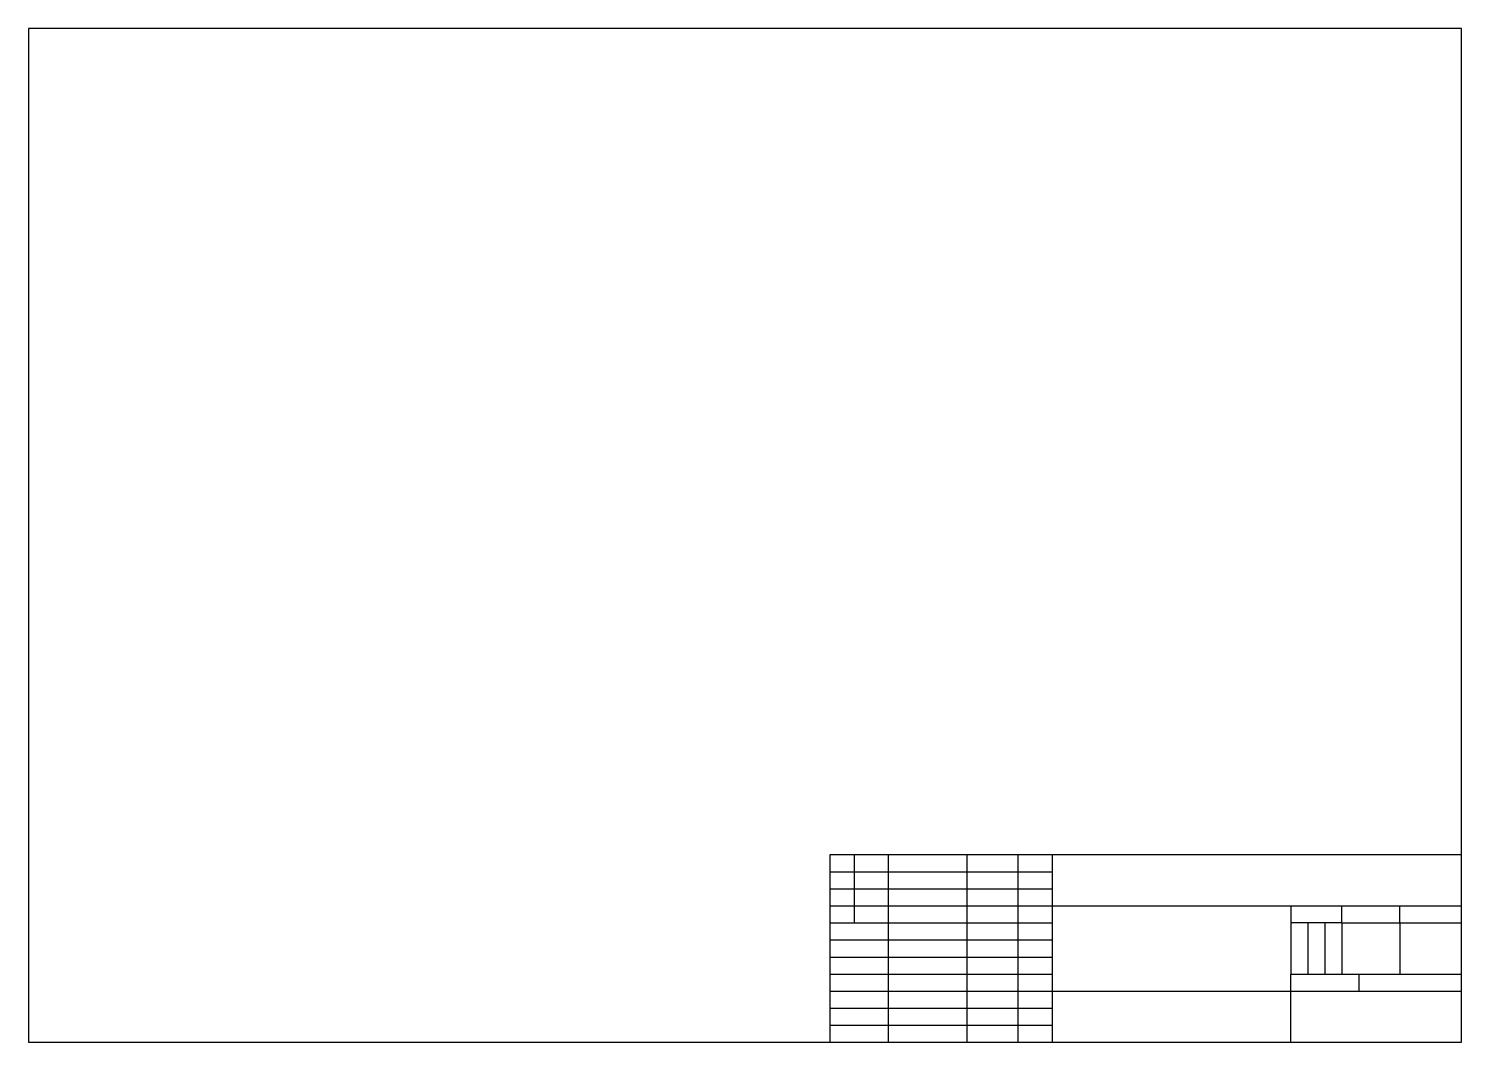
# Model space of a CAD drawing. Header units: millimetres. Extents: x 2493 to 2913, y 2594 to 2891.
import ezdxf

# ---------------------------------------------------------------- set-up
doc = ezdxf.new("R2010")
doc.units = ezdxf.units.MM

msp = doc.modelspace()

# ---------------------------------------------------------------- linework, layer by layer
for p, q in [((2728.2, 2648.55), (2735.2, 2648.55)), ((2728.2, 2643.55), (2728.2, 2648.55)), ((2735.2, 2648.55), (2745.2, 2648.55)), ((2735.2, 2648.55), (2735.2, 2628.55)), ((2745.2, 2648.55), (2768.2, 2648.55)), ((2745.2, 2648.55), (2745.2, 2593.55)), ((2768.2, 2648.55), (2783.2, 2648.55)), ((2768.2, 2648.55), (2768.2, 2593.55)), ((2783.2, 2648.55), (2793.2, 2648.55)), ((2783.2, 2648.55), (2783.2, 2593.55)), ((2793.2, 2648.55), (2913.2, 2648.55)), ((2793.2, 2648.55), (2793.2, 2593.55)), ((2913.2, 2593.55), (2913.2, 2648.55)), ((2728.2, 2638.55), (2728.2, 2643.55)), ((2728.2, 2643.55), (2793.2, 2643.55)), ((2728.2, 2633.55), (2728.2, 2638.55)), ((2728.2, 2638.55), (2793.2, 2638.55)), ((2728.2, 2628.55), (2728.2, 2633.55)), ((2728.2, 2633.55), (2793.2, 2633.55)), ((2793.2, 2633.55), (2863.2, 2633.55)), ((2863.2, 2633.55), (2913.2, 2633.55)), ((2863.2, 2633.55), (2863.2, 2613.55)), ((2878.2, 2628.55), (2878.2, 2633.55)), ((2895.2, 2628.55), (2895.2, 2633.55)), ((2728.2, 2623.55), (2728.2, 2628.55)), ((2728.2, 2628.55), (2793.2, 2628.55)), ((2868.2, 2628.55), (2863.2, 2628.55)), ((2873.2, 2628.55), (2868.2, 2628.55)), ((2868.2, 2628.55), (2868.2, 2613.55)), ((2878.2, 2628.55), (2873.2, 2628.55)), ((2873.2, 2628.55), (2873.2, 2613.55)), ((2878.2, 2628.55), (2895.2, 2628.55)), ((2878.2, 2628.55), (2878.2, 2613.55)), ((2895.2, 2628.55), (2913.2, 2628.55)), ((2895.2, 2628.55), (2895.2, 2613.55)), ((2728.2, 2618.55), (2728.2, 2623.55)), ((2728.2, 2623.55), (2793.2, 2623.55)), ((2728.2, 2613.55), (2728.2, 2618.55)), ((2728.2, 2618.55), (2793.2, 2618.55)), ((2728.2, 2608.55), (2728.2, 2613.55)), ((2728.2, 2613.55), (2793.2, 2613.55)), ((2863.2, 2593.55), (2863.2, 2613.55)), ((2863.2, 2613.55), (2883.2, 2613.55)), ((2883.2, 2608.55), (2883.2, 2613.55)), ((2883.2, 2613.55), (2913.2, 2613.55)), ((2728.2, 2603.55), (2728.2, 2608.55)), ((2728.2, 2608.55), (2793.2, 2608.55)), ((2793.2, 2608.55), (2913.2, 2608.55)), ((2728.2, 2598.55), (2728.2, 2603.55)), ((2728.2, 2603.55), (2793.2, 2603.55)), ((2728.2, 2593.55), (2728.2, 2598.55)), ((2728.2, 2598.55), (2793.2, 2598.55)), ((2728.2, 2593.55), (2863.2, 2593.55)), ((2863.2, 2593.55), (2883.2, 2593.55)), ((2883.2, 2593.55), (2913.2, 2593.55))]:
    msp.add_line(p, q)
msp.add_lwpolyline([(2493.2, 2593.55), (2913.2, 2593.55), (2913.2, 2890.55), (2493.2, 2890.55)], close=True)

doc.saveas('drawing.dxf')
